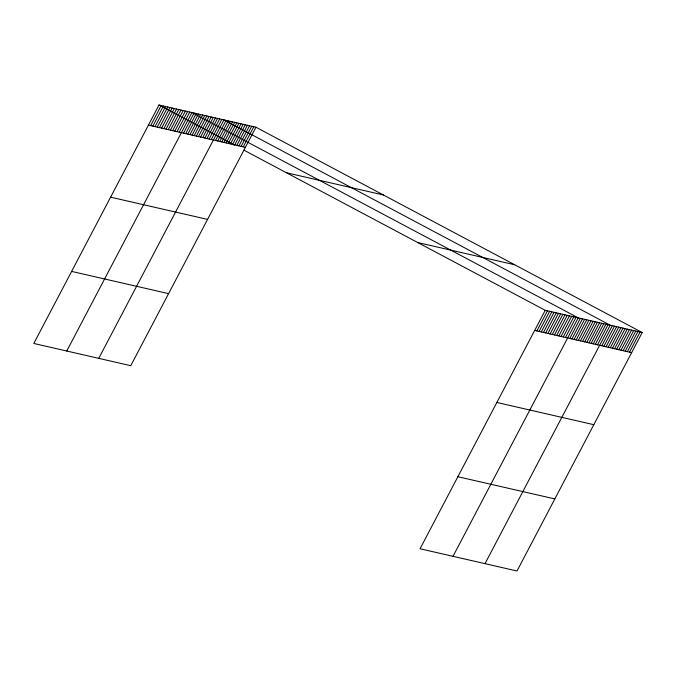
<?xml version="1.0" encoding="UTF-8"?>
<svg xmlns="http://www.w3.org/2000/svg" width="676" height="676" viewBox="0 0 676 676"><rect width="100%" height="100%" fill="white"/><g stroke="black" fill="none" stroke-linecap="round" stroke-linejoin="round"><path stroke-width="1.01" d="M255.95 127.232L158.995 105.008L33.8 343.467L130.755 365.691L255.95 127.232L642.2 332.533L517.005 570.992L420.05 548.768L545.245 310.309L642.2 332.533M150.638 125.626L161.192 105.515M152.835 126.125L163.389 106.022M155.032 126.632L165.586 106.521M157.229 127.13L167.783 107.028M159.426 127.637L169.98 107.526M161.623 128.144L172.177 108.033M163.82 128.643L174.374 108.54M166.017 129.15L176.571 109.039M168.214 129.648L178.768 109.546M170.411 130.155L180.965 110.044M172.608 130.662L183.171 110.551M174.805 131.161L185.368 111.058M177.002 131.668L187.565 111.557M179.199 132.166L189.762 112.064M66.763 351.021L191.959 112.562L578.208 317.864L453.021 556.323M183.534 133.164L194.088 113.053M185.663 133.654L196.226 113.543M187.801 134.144L198.355 114.033M189.931 134.625L200.493 114.523M192.069 135.115L202.623 115.013M194.198 135.606L204.752 115.503M196.336 136.096L206.89 115.985M198.465 136.586L209.019 116.475M200.595 137.076L211.157 116.965M202.732 137.558L213.286 117.455M204.862 138.048L215.416 117.945M207 138.538L217.554 118.435M209.129 139.028L219.683 118.917M211.258 139.518L221.821 119.407M98.755 358.356L223.95 119.897L610.208 325.198L485.013 563.657M215.526 140.498L226.088 120.387M217.664 140.98L228.218 120.877M219.793 141.47L230.347 121.367M221.931 141.96L232.485 121.857M224.06 142.45L234.614 122.339M226.19 142.94L236.752 122.829M228.327 143.43L238.881 123.319M230.457 143.912L241.019 123.809M232.595 144.402L243.149 124.299M234.724 144.892L245.278 124.79M236.862 145.382L247.416 125.271M238.991 145.872L249.545 125.761M241.121 146.362L251.683 126.251M243.259 146.853L253.813 126.742M536.888 330.919L547.442 310.816M539.085 331.426L549.639 311.323M541.282 331.933L551.836 311.822M543.479 332.431L554.041 312.329M545.676 332.938L556.238 312.827M547.873 333.437L558.435 313.334M550.07 333.944L560.632 313.841M552.275 334.451L562.829 314.34M554.472 334.95L565.026 314.847M556.669 335.457L567.223 315.346M558.866 335.955L569.42 315.853M561.063 336.462L571.617 316.351M563.26 336.969L573.814 316.858M565.457 337.468L576.011 317.365M569.783 338.465L580.346 318.354M571.921 338.955L582.475 318.844M574.051 339.436L584.613 319.334M576.189 339.927L586.743 319.824M578.318 340.417L588.872 320.314M580.456 340.907L591.01 320.796M582.585 341.397L593.139 321.286M584.715 341.887L595.277 321.776M586.852 342.369L597.407 322.266M588.982 342.859L599.544 322.756M591.12 343.349L601.674 323.246M593.249 343.839L603.803 323.728M595.387 344.329L605.941 324.218M597.516 344.819L608.07 324.708M601.784 345.791L612.338 325.688M603.913 346.281L614.467 326.178M606.051 346.771L616.605 326.669M608.18 347.261L618.734 327.15M610.31 347.751L620.872 327.64M612.448 348.241L623.002 328.13M614.577 348.723L625.139 328.62M616.715 349.213L627.269 329.111M618.844 349.703L629.398 329.601M620.982 350.193L631.536 330.082M623.111 350.683L633.665 330.572M625.241 351.174L635.803 331.063M627.379 351.664L637.933 331.553M629.508 352.145L640.071 332.043M148.433 125.119L245.388 147.334M286.455 172.76L383.41 194.975M417.785 242.566L514.74 264.781M110.611 197.172L207.557 219.396M534.691 330.42L631.646 352.635M71.631 271.414L168.586 293.629M496.86 402.474L593.815 424.697M457.88 476.715L554.835 498.93M158.995 105.008L234.234 145.002M243.968 150.182L545.245 310.309"/></g></svg>
